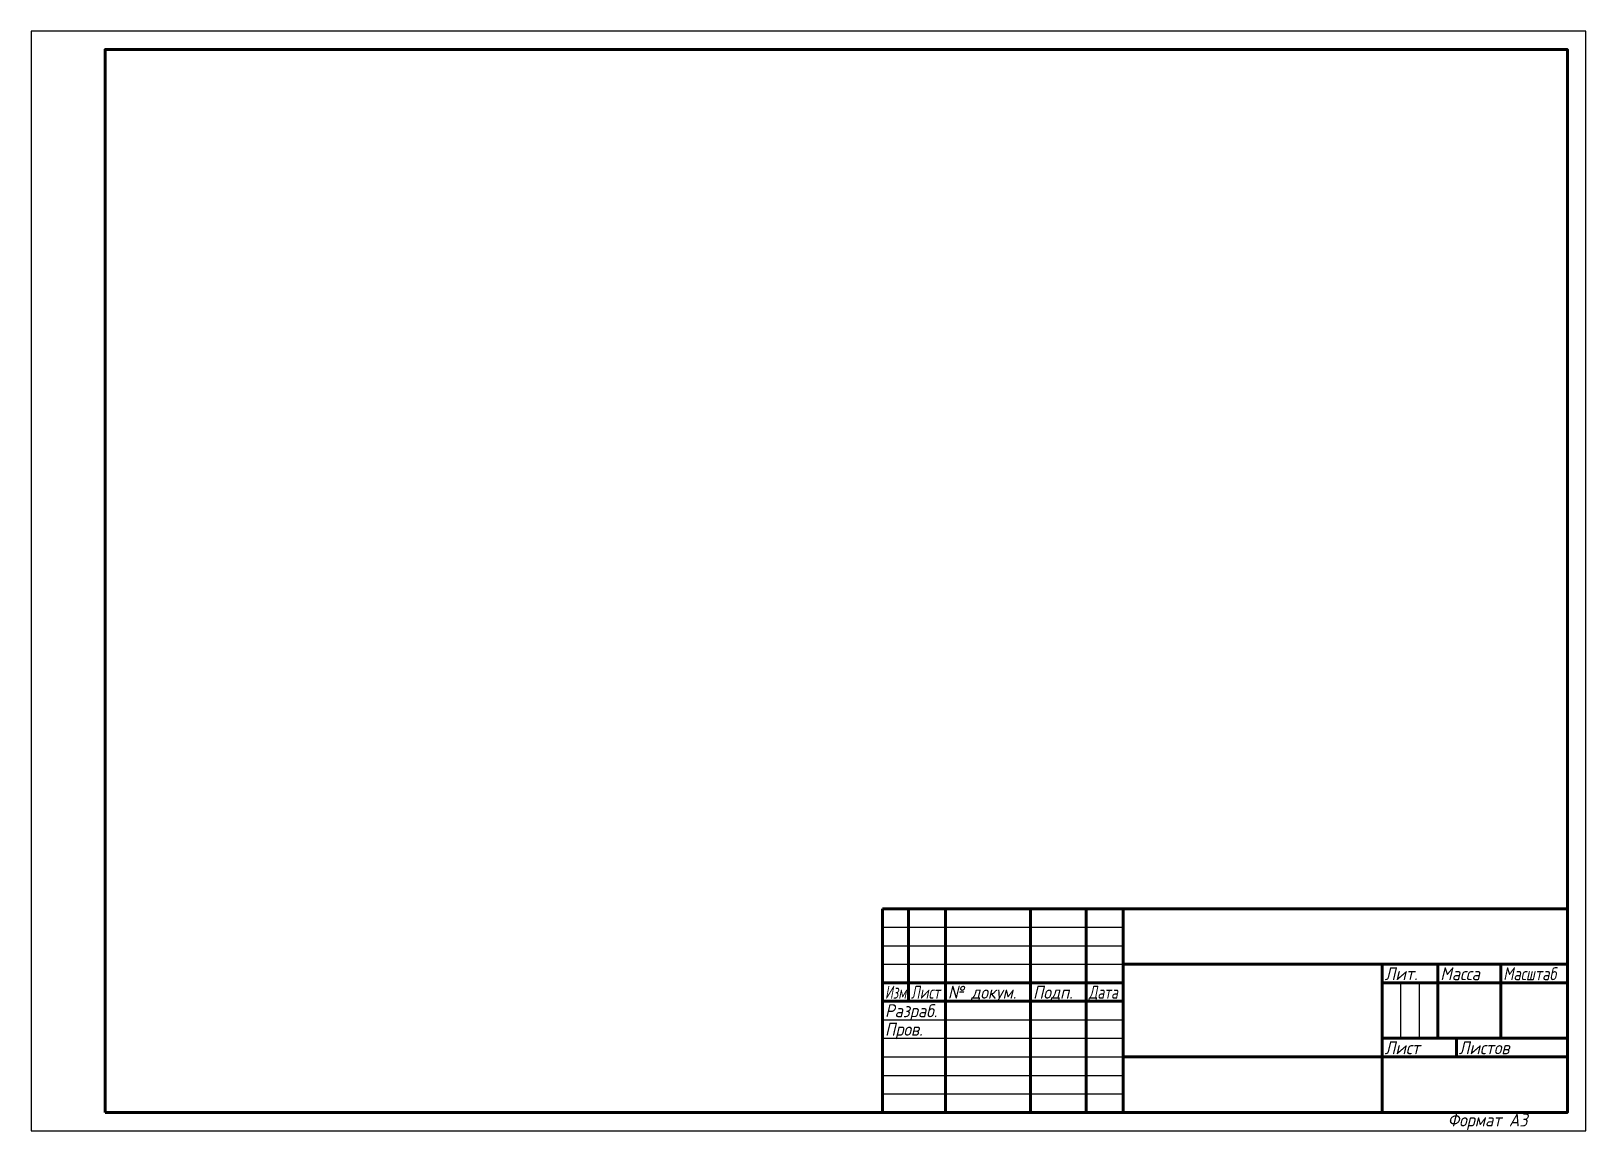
# Model space of a CAD drawing. Header units: millimetres. Extents: x 0 to 420, y 0 to 297.
import ezdxf

# ---------------------------------------------------------------- set-up
doc = ezdxf.new("R2010")
doc.units = ezdxf.units.MM
doc.header["$LTSCALE"] = 0.5
doc.layers.get('Defpoints').update_dxf_attribs({"color": 5})
doc.styles.get("Standard").update_dxf_attribs({"font": 'isocpeui.ttf', "width": 0.9})

msp = doc.modelspace()

# ---------------------------------------------------------------- linework, layer by layer
at = {"color": 7, "linetype": 'Continuous', "lineweight": 60}
for p, q in [((415, 60), (230, 60)), ((230, 5), (230, 60)), ((237, 60), (237, 35)), ((247, 5), (247, 60)), ((270, 60), (270, 5)), ((285, 5), (285, 60)), ((295, 60), (295, 5)), ((295, 45), (415, 45)), ((365, 5), (365, 45)), ((380, 45), (380, 25)), ((397, 25), (397, 45)), ((230, 40), (295, 40)), ((365, 40), (415, 40)), ((230, 35), (295, 35)), ((365, 25), (415, 25)), ((385, 20), (385, 25)), ((295, 20), (415, 20))]:
    msp.add_line(p, q, dxfattribs=at)
at = {"color": 7, "linetype": 'Continuous', "lineweight": -3}
for p, q in [((230, 55), (295, 55)), ((230, 50), (295, 50)), ((230, 45), (295, 45)), ((370, 25), (370, 40)), ((375, 40), (375, 25)), ((230, 30), (295, 30)), ((230, 25), (295, 25)), ((230, 20), (295, 20)), ((230, 15), (295, 15)), ((230, 10), (295, 10))]:
    msp.add_line(p, q, dxfattribs=at)
at = {"color": 7, "linetype": 'Continuous'}
msp.add_line((365, 45), (365, 40), dxfattribs=at)
at = {"color": 7, "linetype": 'Continuous', "lineweight": 60}
msp.add_lwpolyline([(20, 5), (415, 5), (415, 292), (20, 292)], close=True, dxfattribs=at)
at = {"layer": 'Defpoints'}
msp.add_lwpolyline([(0, 0), (420, 0), (420, 297), (0, 297)], close=True, dxfattribs=at)

# ---------------------------------------------------------------- texts
at = {"color": 7, "linetype": 'Continuous', "lineweight": -3}
for s, width, p in [('Лит.', 0.9, (365.67, 40.7)), ('Масса', 0.9, (380.67, 40.7)), ('Масштаб', 0.8, (397.67, 40.7)), ('Изм.', 0.7, (230.67, 35.7)), ('Лист', 0.75, (237.67, 35.7)), ('№ докум.', 0.9, (247.67, 35.7)), ('Подп.', 0.9, (270.67, 35.7)), ('Дата', 0.75, (285.67, 35.7)), ('Разраб.', 0.9, (230.67, 30.7)), ('Пров.', 0.9, (230.67, 25.7)), ('Лист', 0.9, (365.67, 20.7)), ('Листов', 0.9, (385.67, 20.7))]:
    msp.add_text(s, height=3.5, dxfattribs=dict(at, width=width)).set_placement(p)
at = {"color": 7, "linetype": 'Continuous', "lineweight": 70, "width": 0.9}
msp.add_text('Формат А3', height=3.5, dxfattribs=at).set_placement((382.66, 1.2))

doc.saveas('drawing.dxf')
